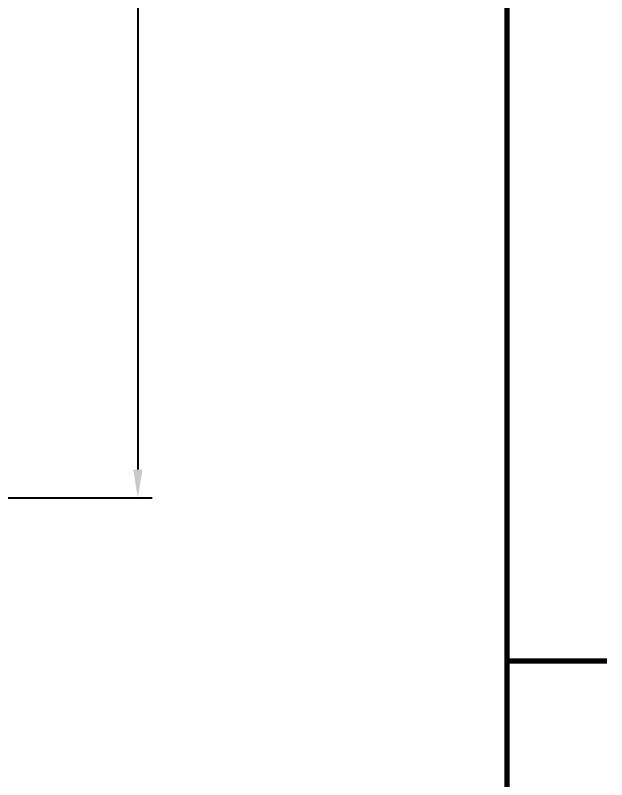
# Model space of a CAD drawing. Header units: inches. Extents: x 11 to 1621, y 11 to 1332.
# Drawn here: x 1519.4 to 1618.8, y 244 to 372.5 of the extents above; entities that cross this region are included whole.
import ezdxf

# ---------------------------------------------------------------- set-up
doc = ezdxf.new("R2010")
doc.units = ezdxf.units.IN
doc.header["$LTSCALE"] = 48
doc.header["$MEASUREMENT"] = 0
doc.layers.add('Border (ANSI)', color=7, linetype='Continuous', lineweight=70)
doc.layers.add('Dimension (ANSI)', color=7, linetype='Continuous', lineweight=25)
doc.styles.add('Dimension Text', font='tahoma.ttf')
doc.dimstyles.new('ELC FT', dxfattribs={"dimscale": 48, "dimtxt": 0.12, "dimasz": 0.098425, "dimexe": 0.05, "dimexo": 0.1, "dimgap": 0.031496, "dimtad": 1, "dimdec": 5, "dimzin": 3, "dimdsep": 46, "dimlunit": 4, "dimtxsty": 'Dimension Text', "dimcen": 0.09, "dimdle": 0.5, "dimclrd": 5, "dimclre": 5, "dimclrt": 256, "dimadec": 1, "dimazin": 3, "dimtfac": 0.833333, "dimtofl": 0, "dimtmove": 0, "dimatfit": 3, "dimfxl": 0, "dimfrac": 2, "dimtolj": 1, "dimtzin": 0, "dimlwd": 25, "dimlwe": 25, "dimarcsym": 0})

# ---------------------------------------------------------------- blocks, each defined once
blk = doc.blocks.new('Borders ELC-D')
at = {"layer": 'Border (ANSI)'}
for p, q in [((33.375, 21.375), (33.375, 0.625)), ((33.375, 5.5), (33.725, 5.5))]:
    blk.add_line(p, q, dxfattribs=at)
blk = doc.blocks.new('*D57')
at = {"layer": 'Defpoints', "color": 0, "linetype": 'Continuous', "transparency": 16777216}
for p in [(1360.38, 747.45), (1479.31, 291.45), (1540.01, 291.45)]:
    blk.add_point(p, dxfattribs=at)
at = {"layer": 'Dimension (ANSI)', "color": 5, "linetype": 'Continuous', "lineweight": 25, "transparency": 16777216}
for p, q in [((1365.18, 747.45), (1542.41, 747.45)), ((1540.01, 742.73), (1540.01, 296.18)), ((1484.11, 291.45), (1542.41, 291.45))]:
    blk.add_line(p, q, dxfattribs=at)
at = {"layer": 'Dimension (ANSI)', "color": 5, "linetype": 'Continuous', "transparency": 16777216}
for points in [[(1539.23, 742.73), (1540.8, 742.73), (1540.01, 747.45)], [(1539.23, 296.18), (1540.8, 296.18), (1540.01, 291.45)]]:
    blk.add_solid(points, dxfattribs=at)
at = {"layer": 'Dimension (ANSI)', "linetype": 'Continuous', "lineweight": 25, "transparency": 16777216, "insert": (1535.49, 519.45), "char_height": 5.76, "attachment_point": 5, "rotation": 90, "style": 'Dimension Text'}
blk.add_mtext('\\A1;\\fTahoma|b0|i0;38\'-0" TOP OF GRATING', dxfattribs=at)

msp = doc.modelspace()

# ---------------------------------------------------------------- block references
at = {"xscale": 48, "yscale": 48, "zscale": 48}
msp.add_blockref('Borders ELC-D', (0, 0), dxfattribs=at)

# ---------------------------------------------------------------- dimensions: what is measured, and where the dimension line sits
at = {"layer": 'Dimension (ANSI)', "color": 5, "linetype": 'Continuous', "lineweight": 25, "true_color": 0x0000ff}
dim = msp.add_linear_dim(base=(1540.012937, 291.451101), p1=(1360.380638, 747.451101), p2=(1479.309314, 291.451101), angle=90, text='\\fTahoma|b0|i0;<> TOP OF GRATING', dimstyle='ELC FT', override={"dimgap": 0.031496, "dimdec": 5, "dimlfac": 1, "dimtol": 0, "dimlim": 0, "dimtp": 0, "dimtm": 0, "dimtdec": 2, "dimatfit": 1}, dxfattribs=at)
dim.commit()
dim.dimension.update_dxf_attribs({"geometry": '*D57', "text_midpoint": (1540.012937, 519.451101), "dimtype": 160})

doc.saveas('drawing.dxf')
